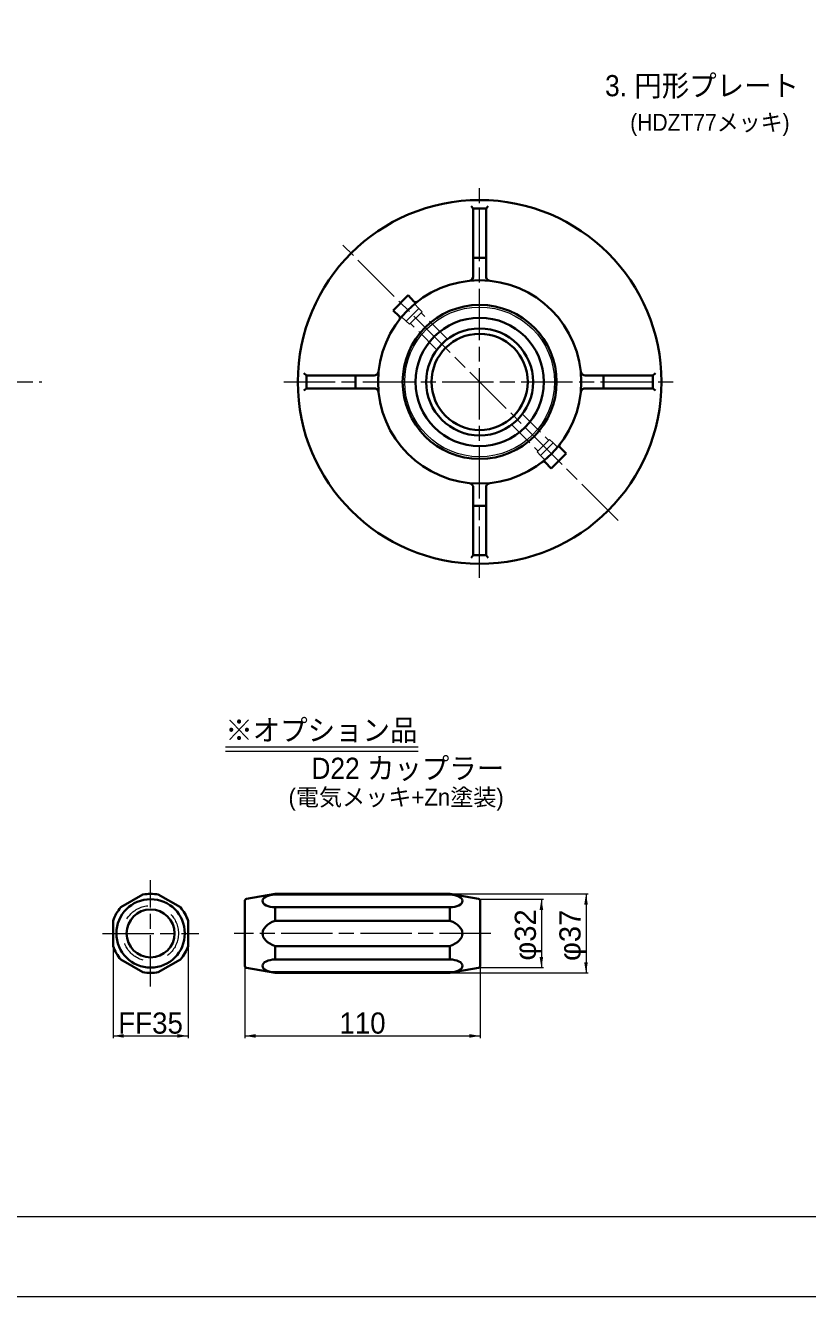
# Model space of a CAD drawing. Units: millimetres at full size, sheet at 1:2; details may follow other scales. Extents: x 1944 to 3626, y 1339 to 2527.
# Drawn here: x 2756 to 3122, y 1339 to 1933 of the extents above; entities that cross this region are included whole.
import ezdxf
from ezdxf.enums import TextEntityAlignment as Align

# ---------------------------------------------------------------- set-up
doc = ezdxf.new("R2010")
doc.units = ezdxf.units.MM
doc.header["$LTSCALE"] = 2
for name, pattern in [('CHAIN', [18.5, 12, -1.5, 3.5, -1.5]), ('DASHED', [7.5, 6, -1.5]), ('DASHED_SPACED', [12, 6, -6])]:
    doc.linetypes.add(name, pattern=pattern)
for name, color, linetype, lineweight in [('1外形線', 7, 'Continuous', 35), ('2細い実線', 3, 'Continuous', 20), ('3隠れ線', 2, 'DASHED_SPACED', 13), ('4中心線', 1, 'CHAIN', 15), ('6寸法線', 4, 'Continuous', 13), ('7 枠・タイトル', 7, 'Continuous', 13), ('Defpoints_2', 7, 'Continuous', 13)]:
    doc.layers.add(name, color=color, linetype=linetype, lineweight=lineweight)
doc.styles.add('ＭＳ Ｐゴシック', font='')
doc.styles.get('ＭＳ Ｐゴシック').set_extended_font_data('MS PGothic')

# ---------------------------------------------------------------- blocks, each defined once
blk = doc.blocks.new('filled_arrow')
at = {"color": 0, "linetype": 'Continuous', "lineweight": -2}
blk.add_solid([(7.5, 1.25), (0, 0), (7.5, -1.25)], dxfattribs=at)

msp = doc.modelspace()

# ---------------------------------------------------------------- linework, layer by layer
at = {"layer": '1外形線'}
for p, q in [((2965.632, 1847.152), (2964.612, 1848.314)), ((2971.632, 1847.152), (2972.653, 1848.314)), ((2965.632, 1847.152), (2965.632, 1815.374)), ((2965.632, 1847.152), (2971.632, 1847.152)), ((2971.632, 1847.152), (2971.632, 1815.374)), ((2965.632, 1824.122), (2971.632, 1824.122)), ((2935.202, 1806.633), (2928.152, 1799.583)), ((2937.937, 1803.721), (2935.202, 1806.633)), ((2931.063, 1796.848), (2928.152, 1799.583)), ((2887.632, 1769.152), (2886.47, 1770.173)), ((3049.632, 1769.152), (3050.794, 1770.173)), ((2887.632, 1769.152), (2919.41, 1769.152)), ((2887.632, 1763.152), (2887.632, 1769.152)), ((2910.662, 1763.152), (2910.662, 1769.152)), ((3049.632, 1769.152), (3017.854, 1769.152)), ((3026.602, 1763.152), (3026.602, 1769.152)), ((3049.632, 1763.152), (3049.632, 1769.152)), ((2887.632, 1763.152), (2886.47, 1762.132)), ((2887.632, 1763.152), (2919.41, 1763.152)), ((3049.632, 1763.152), (3017.854, 1763.152)), ((3049.632, 1763.152), (3050.794, 1762.132)), ((3006.201, 1735.457), (3009.113, 1732.722)), ((2999.328, 1728.583), (3002.063, 1725.672)), ((3009.113, 1732.722), (3002.063, 1725.672)), ((2965.632, 1685.152), (2965.632, 1716.93)), ((2971.632, 1685.152), (2971.632, 1716.93)), ((2965.632, 1708.182), (2971.632, 1708.182)), ((2965.632, 1685.152), (2964.612, 1683.99)), ((2965.632, 1685.152), (2971.632, 1685.152)), ((2971.632, 1685.152), (2972.653, 1683.99)), ((2811.202, 1526.591), (2800.91, 1520.648)), ((2828.722, 1520.648), (2818.43, 1526.591)), ((2859.705, 1524.593), (2873.056, 1526.947)), ((2873.056, 1526.947), (2954.7, 1526.947)), ((2873.056, 1526.591), (2913.878, 1526.591)), ((2954.7, 1526.591), (2913.878, 1526.591)), ((2968.052, 1524.593), (2954.7, 1526.947)), ((2858.878, 1508.447), (2858.878, 1523.608)), ((2873.056, 1520.648), (2913.878, 1520.648)), ((2873.056, 1520.648), (2873.056, 1514.389)), ((2954.7, 1520.648), (2913.878, 1520.648)), ((2954.7, 1520.648), (2954.7, 1514.389)), ((2968.878, 1508.447), (2968.878, 1523.608)), ((2797.296, 1514.389), (2797.296, 1502.505)), ((2832.336, 1502.505), (2832.336, 1514.389)), ((2873.056, 1514.389), (2913.878, 1514.389)), ((2954.7, 1514.389), (2913.878, 1514.389)), ((2858.878, 1508.447), (2858.878, 1493.286)), ((2968.878, 1508.447), (2968.878, 1493.286)), ((2873.056, 1502.505), (2913.878, 1502.505)), ((2873.056, 1502.505), (2873.056, 1496.246)), ((2873.056, 1502.505), (2873.056, 1501.983)), ((2954.7, 1502.505), (2913.878, 1502.505)), ((2954.7, 1502.505), (2954.7, 1496.246)), ((2800.91, 1496.246), (2811.202, 1490.303)), ((2818.43, 1490.303), (2828.722, 1496.246)), ((2859.705, 1492.301), (2873.056, 1489.947)), ((2873.056, 1496.246), (2913.878, 1496.246)), ((2954.7, 1496.246), (2913.878, 1496.246)), ((2968.052, 1492.301), (2954.7, 1489.947)), ((2873.056, 1490.303), (2913.878, 1490.303)), ((2873.056, 1490.303), (2873.056, 1489.947)), ((2873.056, 1489.947), (2954.7, 1489.947)), ((2954.7, 1490.303), (2913.878, 1490.303))]:
    msp.add_line(p, q, dxfattribs=at)
for centre, radius in [((2968.632, 1766.152), 85), ((2968.632, 1766.152), 47.5), ((2968.632, 1766.152), 36), ((2968.632, 1766.152), 30), ((2968.632, 1766.152), 25), ((2968.632, 1766.152), 22.5), ((2814.816, 1508.447), 16), ((2814.816, 1508.447), 11.2)]:
    msp.add_circle(centre, radius, dxfattribs=at)
for centre, radius, start, end in [((2963.491, 1815.517), 2.146, 282.39779, 3.81625), ((2973.773, 1815.517), 2.146, 176.18375, 257.60221), ((2938.757, 1804.545), 1.162, 225.13963, 317.05536), ((2930.24, 1796.028), 1.162, 312.94464, 44.86037), ((2919.267, 1771.293), 2.146, 266.18375, 347.60221), ((3017.997, 1771.293), 2.146, 192.39779, 273.81625), ((2919.267, 1761.011), 2.146, 12.39779, 93.81625), ((3017.997, 1761.011), 2.146, 86.18375, 167.60221), ((3007.025, 1736.277), 1.162, 132.94464, 224.86037), ((2998.508, 1727.76), 1.162, 45.13963, 137.05536), ((2963.491, 1716.787), 2.146, 356.18375, 77.60221), ((2973.773, 1716.787), 2.146, 102.39779, 183.81625), ((2814.816, 1508.447), 18.5, 78.73567, 101.26433), ((2814.816, 1508.447), 18.5, 138.73567, 161.26433), ((2814.816, 1508.447), 18.5, 18.73567, 41.26433), ((2859.878, 1523.608), 1, 100, 180), ((2967.878, 1523.608), 1, 0, 80), ((2814.816, 1508.447), 18.5, 198.73567, 221.26433), ((2814.816, 1508.447), 18.5, 318.73567, 341.26433), ((2859.878, 1493.286), 1, 180, 260), ((2967.878, 1493.286), 1, 280, 0), ((2814.816, 1508.447), 18.5, 258.73567, 281.26433)]:
    msp.add_arc(centre, radius, start, end, dxfattribs=at)
for centre, major_axis, ratio, start_param, end_param in [((2873.056, 1523.619), (-5.942, 0), 0.5, 4.712389, 7.8539816), ((2954.7, 1523.619), (5.942, 0), 0.5, 4.712389, 7.8539816), ((2883.373, 1508.447), (16.259, 0), 0.472863, 2.2581849, 4.0250004), ((2944.383, 1508.447), (-16.259, 0), 0.472863, 2.2581849, 4.0250004), ((2873.056, 1493.274), (-5.942, 0), 0.5, 4.712389, 7.8539816), ((2954.7, 1493.274), (5.942, 0), 0.5, 4.712389, 7.8539816)]:
    msp.add_ellipse(centre, major_axis=major_axis, ratio=ratio, start_param=start_param, end_param=end_param, dxfattribs=at)
at = {"layer": '2細い実線'}
msp.add_circle((2968.632, 1766.152), 35, dxfattribs=at)
at = {"layer": '3隠れ線', "linetype": 'DASHED'}
for p, q in [((2940.163, 1800.503), (2934.282, 1794.621)), ((2940.163, 1800.503), (2938.184, 1802.61)), ((2940.163, 1800.503), (2941.691, 1798.877)), ((2934.282, 1794.621), (2932.175, 1796.6)), ((2934.282, 1794.621), (2935.908, 1793.094)), ((2941.691, 1798.877), (2935.908, 1793.094)), ((2953.604, 1786.131), (2941.274, 1798.46)), ((2948.654, 1781.181), (2936.324, 1793.51)), ((2988.611, 1751.124), (3000.94, 1738.794)), ((2983.661, 1746.174), (2995.99, 1733.844)), ((3001.357, 1739.211), (2995.574, 1733.428)), ((3002.983, 1737.683), (2997.101, 1731.802)), ((3002.983, 1737.683), (3001.357, 1739.211)), ((3002.983, 1737.683), (3005.09, 1735.704)), ((2997.101, 1731.802), (2995.574, 1733.428)), ((2997.101, 1731.802), (2999.081, 1729.695))]:
    msp.add_line(p, q, dxfattribs=at)
at = {"layer": '3隠れ線'}
msp.add_circle((2814.816, 1508.447), 13, dxfattribs=at)
at = {"layer": '4中心線'}
for p, q in [((2968.632, 1674.621), (2968.632, 1857.684)), ((3033.355, 1701.43), (2903.91, 1830.875)), ((2698.712, 1766.152), (2763.9, 1766.152)), ((2877.101, 1766.152), (3060.164, 1766.152)), ((2814.816, 1483.574), (2814.816, 1533.32)), ((2792.325, 1508.447), (2837.307, 1508.447)), ((2973.878, 1508.447), (2853.878, 1508.447))]:
    msp.add_line(p, q, dxfattribs=at)
at = {"layer": '6寸法線'}
for p, q in [((2954.763, 1526.947), (3019.361, 1526.947)), ((3018.361, 1526.947), (3018.361, 1489.947)), ((2968.941, 1524.447), (2998.502, 1524.447)), ((2997.502, 1524.447), (2997.502, 1492.447)), ((2797.296, 1508.384), (2797.296, 1459.558)), ((2832.336, 1508.384), (2832.336, 1459.558)), ((2858.878, 1498.836), (2858.878, 1459.558)), ((2968.878, 1498.836), (2968.878, 1459.558)), ((2968.941, 1492.447), (2998.502, 1492.447)), ((2954.763, 1489.947), (3019.361, 1489.947)), ((2797.296, 1460.558), (2832.336, 1460.558)), ((2858.878, 1460.558), (2968.878, 1460.558))]:
    msp.add_line(p, q, dxfattribs=at)
at = {"layer": '7 枠・タイトル'}
for p, q in [((2849.785, 1595.682), (2939.888, 1595.682)), ((2849.785, 1593.682), (2939.888, 1593.682)), ((3570.269, 1375.966), (1999.573, 1375.966))]:
    msp.add_line(p, q, dxfattribs=at)
at = {"layer": 'Defpoints_2'}
msp.add_lwpolyline([(1943.921, 1338.742), (3625.921, 1338.742), (3625.921, 2526.742), (1943.921, 2526.742)], close=True, dxfattribs=at)

# ---------------------------------------------------------------- block references
at = {"layer": '6寸法線', "xscale": 0.667, "yscale": 0.667}
for p, rotation in [((3018.361, 1526.947), 270), ((2997.502, 1524.447), 270), ((2997.502, 1492.447), 90), ((3018.361, 1489.947), 90), ((2832.336, 1460.558), 180), ((2968.878, 1460.558), 180)]:
    msp.add_blockref('filled_arrow', p, dxfattribs=dict(at, rotation=rotation))
for p in [(2797.296, 1460.558), (2858.878, 1460.558)]:
    msp.add_blockref('filled_arrow', p, dxfattribs=at)

# ---------------------------------------------------------------- texts
at = {"layer": '6寸法線', "style": 'ＭＳ Ｐゴシック', "width": 1.05}
for s, p in [('φ32', (2989.996, 1507.733)), ('φ37', (3010.855, 1507.536))]:
    msp.add_text(s, height=9.897, rotation=90, dxfattribs=at).set_placement(p, align=Align.MIDDLE_CENTER)
at = {"layer": '6寸法線', "style": 'ＭＳ Ｐゴシック'}
for s, p in [('FF35', (2814.816, 1466.558)), ('110', (2913.878, 1466.558))]:
    msp.add_text(s, height=9.897, dxfattribs=at).set_placement(p, align=Align.MIDDLE_CENTER)
at = {"layer": '7 枠・タイトル', "style": 'ＭＳ Ｐゴシック', "width": 0.95}
for s, height, p in [('3. 円形プレート', 9.897, (3027.264, 1896.677)), ('(HDZT77メッキ)', 7.918, (3039.012, 1881.118)), ('※オプション品', 9.897, (2849.762, 1595.518)), ('D22 カップラー', 9.897, (2889.989, 1577.684))]:
    msp.add_text(s, height=height, dxfattribs=at).set_placement(p, align=Align.BOTTOM_LEFT)
at = {"layer": '7 枠・タイトル', "style": 'ＭＳ Ｐゴシック'}
msp.add_text('(電気メッキ+Zn塗装)', height=7.918, dxfattribs=at).set_placement((2879.276, 1565.78), align=Align.BOTTOM_LEFT)

doc.saveas('drawing.dxf')
